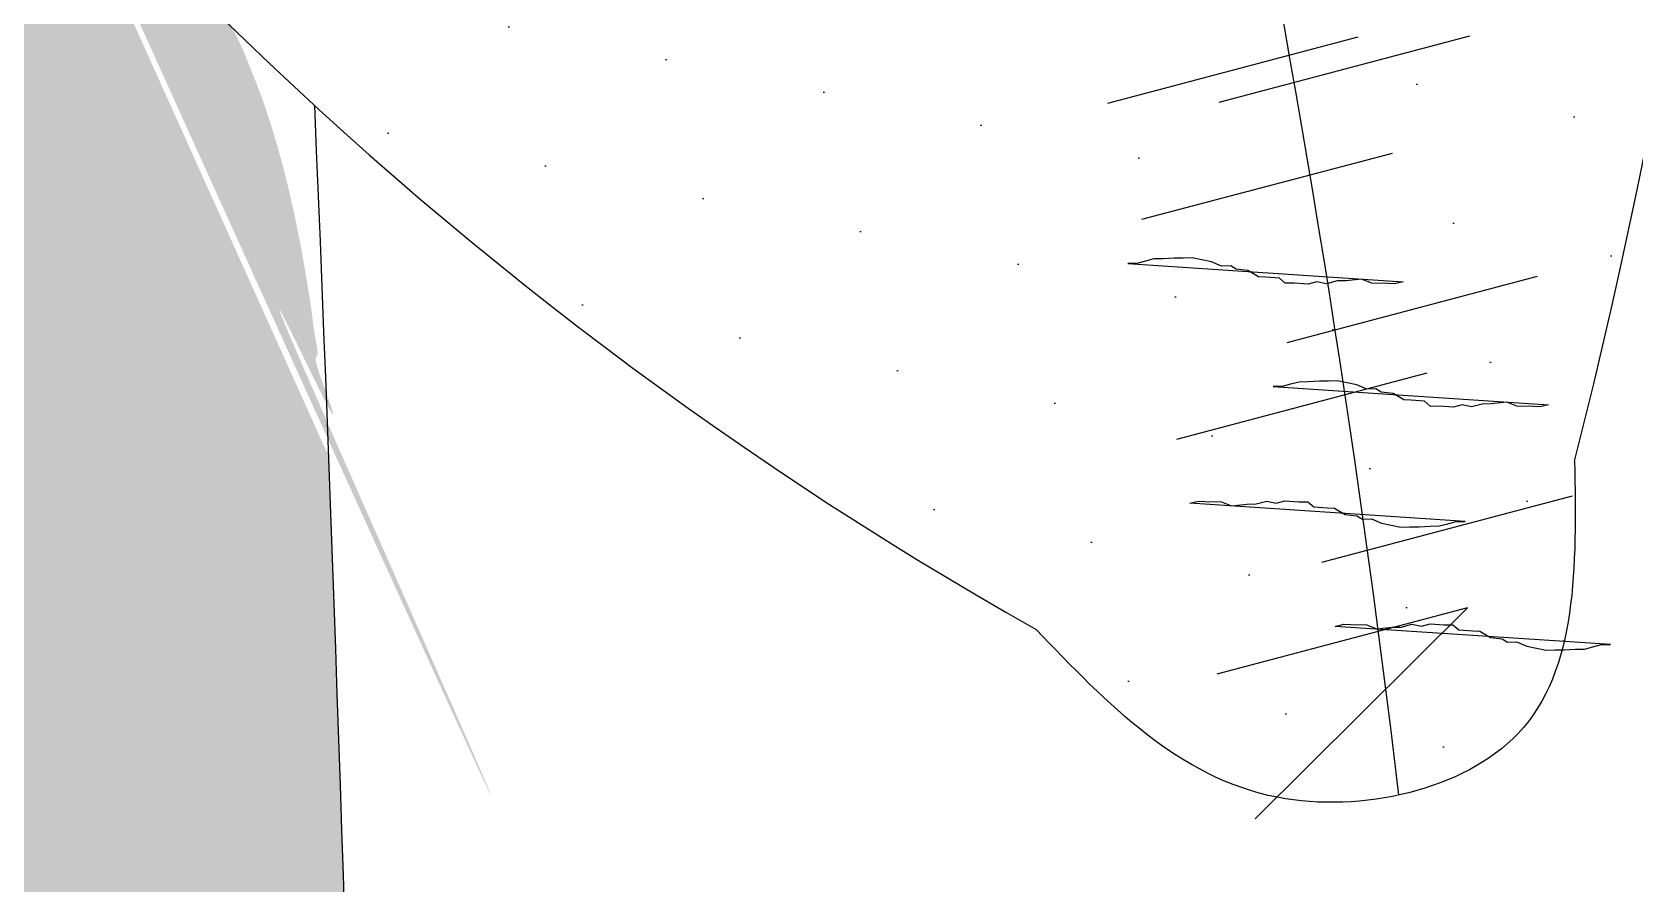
# Model space of a CAD drawing. Extents: x 3694 to 117786, y 20013 to 108631.
# Drawn here: x 41510.8 to 41635.3, y 32702.2 to 32768.4 of the extents above; entities that cross this region are included whole.
import ezdxf

# ---------------------------------------------------------------- set-up
doc = ezdxf.new("R2010")
doc.units = 0
doc.header["$LTSCALE"] = 1000
doc.header["$MEASUREMENT"] = 0
doc.layers.add('家具', color=253, linetype='Continuous')

msp = doc.modelspace()

# ---------------------------------------------------------------- hatches: boundary and pattern name
at = {"layer": '家具'}
h = msp.add_hatch(dxfattribs=at)
h.set_pattern_fill('DOTS', color=8, scale=335.2800000195158, angle=-90.00000000000001, style=0)
h.set_pattern_definition([(270, (68925.84550408233, 12540.70837604068), (20.95500000121973, -10.47750000060987), [0, -20.95500000121974])])
edge = h.paths.add_edge_path()
edge.add_spline(control_points=[(41696.76091339599, 31423.87543258197), (41698.5849196421, 31432.93140462685), (41700.36832580793, 31441.9619110537), (41705.80361782265, 31470.36878890158), (41709.23749457306, 31489.65964838037), (41715.18036157879, 31528.06185315343), (41717.63582876484, 31547.10163172067), (41722.23245621005, 31591.67331163262), (41724.1079899588, 31617.2780218674), (41728.86670304416, 31694.98190741767), (41730.891803812, 31748.0867877234), (41737.80384780121, 31828.78909521286), (41740.74612251337, 31855.84142792386), (41746.82220270951, 31896.46057434173), (41749.12506733452, 31910.00693003877), (41754.40750443084, 31937.07796538236), (41757.41120060075, 31950.665308083), (41764.77053463249, 31980.14068666504), (41769.20551468141, 31995.86559086312), (41776.91270155002, 32021.99566355365), (41780.12244109643, 32032.5463219654), (41783.29816889038, 32042.98479615238)], knot_values=[0.007594318894714291, 0.007594318894714291, 0.007594318894714291, 0.007594318894714291, 1.009331685129112, 1.009331685129112, 3.166903830014817, 3.166903830014817, 5.324475974900523, 5.324475974900523, 8.146713981276132, 8.146713981276132, 13.78698518195698, 13.78698518195698, 16.6071207822974, 16.6071207822974, 18.01718858246761, 18.01718858246761, 19.42725638263783, 19.42725638263783, 21.11840045899928, 21.11840045899928, 22.2881602581128, 22.2881602581128, 22.2881602581128, 22.2881602581128], degree=3, periodic=0)
edge.add_ellipse((39866.72701573122, 32604.78904171674), major_axis=(1412.244489359956, 1412.244489359956), ratio=0.9999999999999818, start_angle=-61.33743676422674, end_angle=-48.55714826964773)
edge.add_ellipse((39866.72701573122, 32356.95829243175), major_axis=(1412.24448935993, -1412.24448935993), ratio=0.9999999999999885, start_angle=48.5571482696466, end_angle=61.33743676426361)
edge.add_spline(control_points=[(41783.29816889025, 32918.76253799649), (41780.12244109636, 32929.20101218334), (41776.91270154989, 32939.75167059523), (41769.20551468153, 32965.88174328512), (41764.77053463281, 32981.60664748256), (41757.41120060145, 33011.08202606293), (41754.40750443168, 33024.66936876254), (41749.12506733574, 33051.74040410345), (41746.82220271085, 33065.28675979921), (41740.74612251491, 33105.90590621348), (41737.80384780261, 33132.95823892205), (41732.71463951306, 33192.37783359792), (41730.87305626905, 33224.64215198028), (41729.15156590247, 33256.51539133819)], knot_values=[0.007594318904541566, 0.007594318904541566, 0.007594318904541566, 0.007594318904541566, 1.177354118008585, 1.177354118008585, 2.868498194319651, 2.868498194319651, 4.278565994361959, 4.278565994361959, 5.688633794404266, 5.688633794404266, 8.508769394488882, 8.508769394488882, 11.91787256770212, 11.91787256770212, 11.91787256770212, 11.91787256770212], degree=3, periodic=0)
edge.add_ellipse((41723.38559232518, 33278.94386661325), major_axis=(16.37502602226822, 16.37502602226821), ratio=0.9999999999995666, start_angle=225.8035234418923, end_angle=239.417541532368, ccw=False)
edge.add_ellipse((41587.81548376891, 33642.90101517077), major_axis=(290.1065513937293, 290.1065513937293), ratio=0.9999999999994232, start_angle=234.5429178462428, end_angle=244.3434878472222, ccw=False)
edge.add_ellipse((42368.11265236019, 33119.4968580749), major_axis=(510.6161812649055, -510.6161812649058), ratio=0.9999999999999988, start_angle=215.5301837112753, end_angle=236.2784491778619)
edge.add_ellipse((46135.10943735258, 32647.69235753941), major_axis=(3173.045961291781, -3173.045961291782), ratio=1, start_angle=220.7753203818918, end_angle=231.6420249032678)
edge.add_ellipse((42676.06553886251, 31745.34465496432), major_axis=(756.0877006785541, 756.0877006785539), ratio=0.9999999999999949, start_angle=113.9930274311128, end_angle=139.4777875760855)
edge.add_ellipse((41596.40882002745, 31635.84729615225), major_axis=(20.77520892349397, -20.77520892349398), ratio=0.999999999999889, start_angle=29.349690518414718, end_angle=107.31395154978779, ccw=False)
edge.add_ellipse((41338.12880085192, 31879.24944653077), major_axis=(269.5263520561113, -269.5263520561115), ratio=0.9999999999999978, start_angle=326.06965526290503, end_angle=363.74867896470926, ccw=False)
edge.add_ellipse((41062.66448258483, 31659.29129020181), major_axis=(269.5447157602681, 269.5447157602681), ratio=0.9999999999729833, start_angle=289.4364312615882, end_angle=291.1525348597326, ccw=False)
edge.add_ellipse((41347.36502624462, 29992.03899160645), major_axis=(1063.437138938921, 1063.437138938921), ratio=0.9999999999999937, start_angle=35.30528515153998, end_angle=42.74492259143477, ccw=False)
edge.add_ellipse((41551.05225770271, 31263.72007617108), major_axis=(153.1024992137935, -153.1024992137935), ratio=0.999999999999859, start_angle=92.70420918075928, end_angle=121.7648417998393, ccw=False)
edge = h.paths.add_edge_path()
edge.add_ellipse((41637.04377840238, 31307.4438019019), major_axis=(59.62128638761727, 59.62128638761727), ratio=0.9999999999999157, start_angle=248.1334738211491, end_angle=277.7178630449272)
edge.add_ellipse((41588.25200463302, 31335.4373649665), major_axis=(99.19644208316629, 99.19644208316625), ratio=0.9999999999997502, start_angle=-79.30676778778508, end_angle=-64.31921627686972)
edge.add_ellipse((41463.45398319099, 32846.24887423954), major_axis=(1116.038544759257, -1116.038544759258), ratio=0.9999999999999984, start_angle=303.32411686118166, end_angle=324.37804893725087, ccw=False)
edge.add_spline(control_points=[(41144.04194687203, 31300.59043272308), (41143.84448166862, 31298.40388306884), (41142.99015665209, 31288.81708774271), (41142.40241140976, 31278.80464755643), (41141.54727914387, 31269.40602601433)], knot_values=[0, 0, 0, 0, 0.2418033642713523, 1.052830296575082, 1.052830296575082, 1.052830296575082, 1.052830296575082], degree=3, periodic=0)
edge.add_ellipse((41103.63504026883, 31272.70632231798), major_axis=(26.90938323527025, 26.90938323527025), ratio=0.9999999999999187, start_angle=238.7767705824798, end_angle=310.27284356007203, ccw=False)
edge.add_ellipse((41433.81762410285, 35279.24881905553), major_axis=(2868.190797183439, -2868.19079718344), ratio=0.999999999999999, start_angle=310.4593117003497, end_angle=318.3404531218047)
edge = h.paths.add_edge_path()
edge.add_ellipse((41637.04377840206, 33654.30353224685), major_axis=(59.62128638763784, -59.62128638763787), ratio=0.9999999999995934, start_angle=82.28213695507955, end_angle=111.8665261788591)
edge.add_ellipse((41433.81762410355, 29682.49851509321), major_axis=(2868.190797183605, 2868.190797183604), ratio=0.9999999999999925, start_angle=41.65954687821016, end_angle=49.54410408661445)
edge.add_ellipse((41103.45877159308, 33689.00603430303), major_axis=(26.90938323526915, -26.90938323526915), ratio=0.9999999999999033, start_angle=49.98346972011012, end_angle=121.3236457343994, ccw=False)
edge.add_spline(control_points=[(41141.37052855241, 33692.31186195488), (41141.7074007441, 33688.6153305003), (41141.98199019449, 33685.17956247609), (41142.22841588487, 33681.91736589248)], knot_values=[0, 0, 0, 0, 0.3189857557440551, 0.3189857557440551, 0.3189857557440551, 0.3189857557440551], degree=3, periodic=0)
edge.add_ellipse((41571.71643713711, 30136.05077187163), major_axis=(2525.631590611771, -2525.631590611772), ratio=0.9999999999999991, start_angle=132.8754075785099, end_angle=141.9062269296692, ccw=False)
edge = h.paths.add_edge_path()
edge.add_ellipse((41423.15666254597, 33218.45148157765), major_axis=(221.1621733483969, -221.1621733483971), ratio=0.9999999999999994, start_angle=219.8560000035077, end_angle=290.9319768433341)
edge.add_ellipse((41513.87960200297, 32959.00940892464), major_axis=(155.4479335070494, -155.4479335070496), ratio=0.9999999999999929, start_angle=231.8281592482279, end_angle=294.8810682384705)
edge.add_ellipse((40890.42811805291, 32583.9091916728), major_axis=(405.3237387993505, 405.3237387993504), ratio=0.9999999999999992, start_angle=285.52623263396157, end_angle=332.11357467867344, ccw=False)
edge.add_ellipse((41600.4407563657, 32002.76656002683), major_axis=(258.8230775298201, 258.82307752982), ratio=0.9999999999999818, start_angle=80.19826500577827, end_angle=130.5062586859865)
edge.add_ellipse((41325.99489820057, 31769.30228825907), major_axis=(196.0891473908119, -196.0891473908119), ratio=0.9999999999999981, start_angle=154.0384846775883, end_angle=216.6923729745889)
edge.add_ellipse((41411.92578632805, 31313.07109875852), major_axis=(433.6778078787909, 433.6778078787906), ratio=0.999999999999949, start_angle=80.98112304628877, end_angle=109.8781780001218)
edge.add_ellipse((56544.09603595438, 32429.6890693195), major_axis=(11109.2260467442, 11109.22604674419), ratio=0.9999999999995928, start_angle=138.1241672681158, end_angle=138.7143909774701)
edge.add_spline(control_points=[(40866.28037994502, 31411.89588194728), (40873.30770358544, 31411.45421743697), (40880.45314736787, 31411.35402466872), (40887.95927609115, 31411.6344905672)], knot_values=[2.293510373809953, 2.293510373809953, 2.293510373809953, 2.293510373809953, 2.979732802934619, 2.979732802934619, 2.979732802934619, 2.979732802934619], degree=3, periodic=0)
edge.add_spline(control_points=[(40887.95927609115, 31411.6344905672), (40892.17844879585, 31411.7921396172), (40903.53342571916, 31412.52042746707), (40919.50869167609, 31414.57876202552), (40915.84821920692, 31428.32548131754), (40919.5874460924, 31432.10125396525), (40922.36406358007, 31433.6785273713)], knot_values=[2.979732802934619, 2.979732802934619, 2.979732802934619, 2.979732802934619, 3.36545639614831, 3.990521829336836, 4.278466320926378, 4.605763273049225, 4.605763273049225, 4.605763273049225, 4.605763273049225], degree=3, periodic=0)
edge.add_spline(control_points=[(40922.36406358007, 31433.6785273713), (40925.15044376987, 31435.26134653577), (40928.7297895402, 31436.40975986706), (40932.30913531072, 31437.55817319835)], knot_values=[4.605763273049225, 4.605763273049225, 4.605763273049225, 4.605763273049225, 4.934211014792284, 4.934211014792284, 4.934211014792284, 4.934211014792284], degree=3, periodic=0)
edge.add_ellipse((41347.36502624462, 29992.03899160645), major_axis=(1063.437138939227, 1063.437138939227), ratio=0.9999999999998375, start_angle=52.795632896919415, end_angle=61.02050574382298, ccw=False)
edge.add_ellipse((41276.04433193234, 31751.84784563244), major_axis=(212.5834902189315, 212.5834902189315), ratio=0.9999999999999212, start_angle=165.6335501199894, end_angle=198.8130742464472, ccw=False)
edge.add_ellipse((41276.14108816058, 31433.22800465539), major_axis=(217.1797520411045, -217.1797520411046), ratio=0.9999999999998674, start_angle=151.0252170128921, end_angle=192.4102655699839, ccw=False)
edge.add_ellipse((41628.17640827645, 31559.84214079821), major_axis=(331.0872910150433, -331.0872910150434), ratio=0.9999999999999813, start_angle=177.8463850309959, end_angle=203.8962665094932, ccw=False)
edge.add_ellipse((41061.05712523829, 31544.48711914417), major_axis=(308.6143108805782, 308.6143108805783), ratio=0.99999999999966, start_angle=2.0533838449994732, end_angle=10.260448050109005, ccw=False)
edge.add_spline(control_points=[(41358.41542006698, 31863.961109098), (41367.3674242855, 31856.91185950657), (41389.80986724684, 31839.23957316519), (41380.03342915756, 31902.4829277377), (41403.04679071826, 31937.53736255734), (41430.2727209224, 31997.13768780019), (41397.67592834069, 32062.76843889517), (41416.91814748295, 32144.5339933789), (41432.85414699448, 32231.36463969449), (41492.53683961982, 32267.50135788609), (41501.16004299127, 32323.04504543414), (41534.01774629896, 32311.22489845451), (41535.50377047239, 32328.39048230827), (41536.18431587314, 32337.326556507)], knot_values=[28.72622828787619, 28.72622828787619, 28.72622828787619, 28.72622828787619, 29.65137003608691, 31.04553471454428, 32.97090723718488, 34.80045963000916, 37.53798117998499, 40.13244696109814, 43.73799823656201, 46.29924793153518, 47.53881564063179, 48.20545028199999, 48.98405692497199, 48.98405692497199, 48.98405692497199, 48.98405692550385], degree=3, periodic=0)
edge.add_ellipse((35249.29568191269, 32499.066313694), major_axis=(4446.972478264837, 4446.972478264834), ratio=0.9999999999999976, start_angle=-46.47369586912973, end_angle=-42.84626635100496)
edge.add_spline(control_points=[(41533.82187406655, 32735.41136868619), (41532.41975051767, 32749.29723746959), (41529.2428978896, 32773.80496731719), (41485.67493829083, 32804.81892018655), (41464.94667333097, 32873.39839942661), (41429.49702212201, 32937.04308855672), (41440.75859432125, 33008.53015244381), (41403.99967250811, 33031.18359290768), (41371.6402057083, 33118.03757785909), (41371.06940563266, 33096.79888425188)], knot_values=[0, 0, 0, 1.163513729807164e-12, 1.426783815582302, 2.507845637052222, 5.446644405802077, 8.794161911986935, 10.36550993041577, 12.19506232323765, 14.47634677036475, 14.47634677036475, 14.47634677036475, 14.47634677036475], degree=3, periodic=0)
edge.add_ellipse((41764.16900457899, 33351.18106494017), major_axis=(331.0872910150615, -331.0872910150615), ratio=0.9999999999999547, start_angle=233.1899730444863, end_angle=257.9076692015958, ccw=False)
edge.add_ellipse((41449.33378107182, 33553.2671558009), major_axis=(217.1797520411107, -217.1797520411108), ratio=0.9999999999999556, start_angle=244.6759739839959, end_angle=286.0610225410798, ccw=False)
edge.add_ellipse((41378.03296758152, 33242.72761496666), major_axis=(212.5834902198476, 212.5834902198476), ratio=0.9999999999956851, start_angle=85.14470269029368, end_angle=91.45268943398088, ccw=False)
edge.add_ellipse((41343.82799175569, 34854.62229950488), major_axis=(983.775240623166, 983.775240623166), ratio=0.9999999999998531, start_angle=208.0880272447276, end_angle=218.4118439115923, ccw=False)
edge.add_spline(control_points=[(40939.10508787775, 33523.52244629936), (40933.59505667137, 33525.32999137907), (40928.08502546488, 33527.13753645853), (40925.49644222768, 33530.52086087358)], knot_values=[4.42752981046754, 4.42752981046754, 4.42752981046754, 4.42752981046754, 4.934211014792284, 4.934211014792284, 4.934211014792284, 4.934211014792284], degree=3, periodic=0)
edge.add_ellipse((41417.92511564329, 33650.24176858333), major_axis=(358.3427787361459, -358.3427787361463), ratio=0.999999999999975, start_angle=238.6648212037559, end_angle=277.816367146285)
h = msp.add_hatch(dxfattribs=at)
h.set_pattern_fill('DOTS', color=8, scale=178.8160000104085, angle=-75.17599740398259, style=0)
h.set_pattern_definition([(284.8240025960174, (59599.92639839755, 27199.55127776901), (12.23371532700078, -2.542622527250572), [0, -11.17600000065051])])
edge = h.paths.add_edge_path(flags=17)
edge.add_ellipse((41585.23560847769, 33090.61218892389), major_axis=(23.25952561881828, -23.25952561881829), ratio=0.9999999999999228, start_angle=217.598370494964, end_angle=267.39462829812675, ccw=False)
edge.add_ellipse((41469.34369485309, 33110.43486533685), major_axis=(59.9046491667301, -59.90464916673012), ratio=0.9999999999998661, start_angle=350.65844968254294, end_angle=394.3991949743683, ccw=False)
edge.add_ellipse((41518.7441562522, 33088.19910840668), major_axis=(32.94986328208082, 32.94986328208081), ratio=0.9999999999998382, start_angle=224.9828587922299, end_angle=289.9024488496004)
edge = h.paths.add_edge_path(flags=17)
edge.add_ellipse((40876.6617511328, 32815.34522308066), major_axis=(481.3748926355609, 481.3748926355607), ratio=0.9999999999840347, start_angle=-26.32292343229813, end_angle=-25.58827127859119)
edge.add_ellipse((41463.92691535404, 33038.8652745846), major_axis=(38.80003682654529, 38.80003682654528), ratio=0.9999999999999831, start_angle=246.3633945223265, end_angle=317.8577408210059, ccw=False)
edge.add_ellipse((41491.17010846539, 32967.63792519534), major_axis=(15.12758440154903, 15.12758440154902), ratio=0.9999999999999909, start_angle=-72.18619439915022, end_angle=64.8217797418078, ccw=False)
edge.add_ellipse((41434.43259420176, 33007.88476140837), major_axis=(64.19840911938086, -64.19840911938088), ratio=0.9999999999999908, start_angle=11.56752916311502, end_angle=61.28906160823021)
edge = h.paths.add_edge_path()
edge.add_ellipse((41261.84819622838, 32987.5541206859), major_axis=(242.0371122307935, 242.0371122307935), ratio=0.9999999999999688, start_angle=-23.32578200306534, end_angle=26.28458598788795)
edge.add_spline(control_points=[(41371.67873156603, 33311.7472435331), (41362.31797394803, 33316.07785080858), (41350.4049605299, 33321.5892190853), (41343.54345999275, 33313.9506141091), (41342.28457158604, 33311.97281352984)], knot_values=[0, 0, 0, 0, 1.42238482592121, 1.810204922351612, 1.810204922351612, 1.810204922351612, 1.810204922351612], degree=3, periodic=0)
edge.add_ellipse((40876.66175113095, 32815.34522307671), major_axis=(481.3748926403442, -481.3748926403442), ratio=0.9999999999996101, start_angle=87.25263749308863, end_angle=91.84549474957328, ccw=False)
edge.add_ellipse((41291.14991654106, 32980.84954923762), major_axis=(216.1019309945073, -216.1019309945075), ratio=0.999999999999946, start_angle=66.89079912288321, end_angle=117.98945326683679, ccw=False)
edge.add_ellipse((41158.89943624131, 32878.76125654356), major_axis=(331.3486877331243, -331.3486877331244), ratio=0.9999999999999956, start_angle=389.56745048290304, end_angle=432.4529716565977, ccw=False)
edge.add_ellipse((40624.90784969295, 32591.75326320038), major_axis=(706.3772336369606, 706.3772336369603), ratio=0.999999999999835, start_angle=321.74637887917953, end_angle=324.3508728240508, ccw=False)
edge.add_spline(control_points=[(41616.95914090641, 32709.10669520512), (41620.59707199722, 32709.89859069665), (41630.94607138701, 32714.87221060272), (41630.74917090512, 32726.91532427725), (41630.61624562392, 32735.04549367564)], knot_values=[0, 0, 0, 0, 0.5819764206049407, 1.791185280154921, 1.791185280154921, 1.791185280154921, 1.791185280154921], degree=3, periodic=0)
edge.add_ellipse((41131.89979277696, 32861.20103765676), major_axis=(363.7535715408031, -363.7535715408033), ratio=0.9999999999999976, start_angle=30.80422389370577, end_angle=74.43044399808288)
edge = h.paths.add_edge_path()
edge.add_spline(control_points=[(41588.77327587673, 32721.97887106259), (41594.31609486514, 32716.19931783677), (41602.02078987985, 32708.16555468903), (41613.84371226898, 32708.42853670517), (41616.95914090641, 32709.10669520512)], knot_values=[1.791185280154921, 1.791185280154921, 1.791185280154921, 1.791185280154921, 3.069002213139684, 3.567391534373676, 3.567391534373676, 3.567391534373676, 3.567391534373676], degree=3, periodic=0)
edge.add_ellipse((40624.90784969295, 32591.75326320038), major_axis=(706.377233638207, -706.3772336382074), ratio=0.9999999999993391, start_angle=51.74637887920161, end_angle=54.3508728240713)
edge.add_ellipse((41840.91490716767, 33078.03308948758), major_axis=(281.0686011683552, 281.0686011683551), ratio=0.9999999999999862, start_angle=145.8922033348512, end_angle=189.5904192882054, ccw=False)
edge.add_ellipse((41804.56511263968, 33238.83514905947), major_axis=(300.7962628522051, -300.7962628522051), ratio=0.9999999999999934, start_angle=220.3807436132537, end_angle=258.6817611968143, ccw=False)
edge.add_ellipse((40876.66175113095, 32815.34522307671), major_axis=(481.3748926401587, 481.3748926401587), ratio=0.9999999999988527, start_angle=-2.747362506916546, end_angle=1.845494749579979)
edge.add_spline(control_points=[(41342.28457158604, 33311.97281352984), (41340.37409155851, 33308.97131753951), (41336.04673086222, 33297.46338255077), (41335.53919878146, 33287.16157229403), (41335.19870761753, 33280.25033357916)], knot_values=[1.810204922351612, 1.810204922351612, 1.810204922351612, 1.810204922351612, 2.398757922429805, 3.598446597238173, 3.598446597238173, 3.598446597238173, 3.598446597238173], degree=3, periodic=0)
edge.add_ellipse((41723.36706625195, 33260.91714946186), major_axis=(274.8167086013957, 274.8167086013956), ratio=0.9999999999999963, start_angle=132.1486721113125, end_angle=176.9724953827164)
edge.add_ellipse((41738.41152057052, 32986.96304172567), major_axis=(215.1838922608969, 215.1838922608969), ratio=0.9999999999999789, start_angle=132.3564968236814, end_angle=195.5463068146161)

# ---------------------------------------------------------------- linework, layer by layer
at = {"layer": '家具', "color": 8, "linetype": 'Continuous'}
for p, q in [((41613.78259388154, 32767.99557339331, 1.41431932393393e-09), (41594.32066212207, 32762.84478602936, 1.41431932393393e-09)), ((41613.78259388154, 32767.99557339331, 1.41431932393393e-09), (41594.32066212207, 32762.84478602936, 1.41431932393393e-09)), ((41613.78259388154, 32767.99557339331, 1.41431932393393e-09), (41594.32066212207, 32762.84478602936, 1.41431932393393e-09)), ((41613.78259388154, 32767.99557339331, 1.41431932393393e-09), (41594.32066212207, 32762.84478602936, 1.41431932393393e-09)), ((41622.44036267328, 32768.08068169036, 1.41431932393393e-09), (41602.97843091382, 32762.92989432621, 1.41431932393393e-09)), ((41622.44036267328, 32768.08068169036, 1.41431932393393e-09), (41602.97843091382, 32762.92989432621, 1.41431932393393e-09)), ((41622.44036267328, 32768.08068169036, 1.41431932393393e-09), (41602.97843091382, 32762.92989432621, 1.41431932393393e-09)), ((41622.44036267328, 32768.08068169036, 1.41431932393393e-09), (41602.97843091382, 32762.92989432621, 1.41431932393393e-09)), ((41596.99740243473, 32753.84215099392, 1.41431932393393e-09), (41616.45933419419, 32758.99293835806, 1.41431932393393e-09)), ((41596.99740243473, 32753.84215099392, 1.41431932393393e-09), (41616.45933419419, 32758.99293835806, 1.41431932393393e-09)), ((41596.99740243473, 32753.84215099392, 1.41431932393393e-09), (41616.45933419419, 32758.99293835806, 1.41431932393393e-09)), ((41596.99740243473, 32753.84215099392, 1.41431932393393e-09), (41616.45933419419, 32758.99293835806, 1.41431932393393e-09)), ((41608.28208237492, 32744.28253533842, 1.41431932393393e-09), (41627.74401413439, 32749.43332270257, 1.41431932393393e-09)), ((41608.28208237492, 32744.28253533842, 1.41431932393393e-09), (41627.74401413439, 32749.43332270257, 1.41431932393393e-09)), ((41608.28208237492, 32744.28253533842, 1.41431932393393e-09), (41627.74401413439, 32749.43332270257, 1.41431932393393e-09)), ((41608.28208237492, 32744.28253533842, 1.41431932393393e-09), (41627.74401413439, 32749.43332270257, 1.41431932393393e-09)), ((41599.70421721624, 32736.76654618827, 1.41431932393393e-09), (41619.16614897557, 32741.91733355222, 1.41431932393393e-09)), ((41599.70421721624, 32736.76654618827, 1.41431932393393e-09), (41619.16614897557, 32741.91733355222, 1.41431932393393e-09)), ((41599.70421721624, 32736.76654618827, 1.41431932393393e-09), (41619.16614897557, 32741.91733355222, 1.41431932393393e-09)), ((41599.70421721624, 32736.76654618827, 1.41431932393393e-09), (41619.16614897557, 32741.91733355222, 1.41431932393393e-09)), ((41610.98889715633, 32727.20693053278, 1.41431932393393e-09), (41630.4508289158, 32732.35771789673, 1.41431932393393e-09)), ((41610.98889715633, 32727.20693053278, 1.41431932393393e-09), (41630.4508289158, 32732.35771789673, 1.41431932393393e-09)), ((41610.98889715633, 32727.20693053278, 1.41431932393393e-09), (41630.4508289158, 32732.35771789673, 1.41431932393393e-09)), ((41610.98889715633, 32727.20693053278, 1.41431932393393e-09), (41630.4508289158, 32732.35771789673, 1.41431932393393e-09)), ((41622.28352418174, 32723.64898240851, 1.41431932393393e-09), (41602.82159242237, 32718.49819504456, 1.41431932393393e-09)), ((41622.28352418174, 32723.64898240851, 1.41431932393393e-09), (41602.82159242237, 32718.49819504456, 1.41431932393393e-09)), ((41622.28352418174, 32723.64898240851, 1.41431932393393e-09), (41602.82159242237, 32718.49819504456, 1.41431932393393e-09)), ((41622.28352418174, 32723.64898240851, 1.41431932393393e-09), (41602.82159242237, 32718.49819504456, 1.41431932393393e-09)), ((41622.28352418174, 32723.64898240851, 1.41431932393393e-09), (41605.79535605572, 32707.26201292113, 1.41431932393393e-09)), ((41622.28352418174, 32723.64898240851, 1.41431932393393e-09), (41605.79535605572, 32707.26201292113, 1.41431932393393e-09)), ((41622.28352418174, 32723.64898240851, 1.41431932393393e-09), (41605.79535605572, 32707.26201292113, 1.41431932393393e-09)), ((41622.28352418174, 32723.64898240851, 1.41431932393393e-09), (41605.79535605572, 32707.26201292113, 1.41431932393393e-09))]:
    msp.add_line(p, q, dxfattribs=at)
for points in [[(41617.29290663763, 32748.99526396839), (41616.63256485753, 32748.82049816712), (41616.09361707205, 32748.85450926117), (41614.85063605608, 32748.87883999915), (41614.05921992498, 32749.19933053309), (41612.86079468115, 32749.05880457706), (41612.15676145066, 32749.04912422095), (41611.33133422535, 32748.83066696936), (41610.58383829564, 32748.98520773651), (41609.92349651553, 32748.81044193526), (41608.84560094457, 32748.87846412359), (41608.14156771408, 32748.86878376727), (41607.68032247317, 32749.27665720198), (41606.60242690221, 32749.34467939008), (41606.06347911686, 32749.37869048433), (41605.22837153541, 32749.86426646322), (41604.31556140959, 32749.97598010168), (41603.89800761893, 32750.21876809122), (41603.19397438841, 32750.20908773511), (41602.40255825732, 32750.5295782689), (41601.65483357653, 32750.6849833579), (41600.90710889579, 32750.84038844674), (41600.20307566527, 32750.83070809045), (41599.49904243478, 32750.82102773434), (41598.63078808103, 32750.76788467901), (41597.92675485051, 32750.75820432271), (41597.26641307028, 32750.58343852147), (41596.60607129017, 32750.40867272022), (41595.90203805968, 32750.39899236412)], [(41617.29290663763, 32748.99526396839), (41616.63256485753, 32748.82049816712), (41616.09361707205, 32748.85450926117), (41614.85063605608, 32748.87883999915), (41614.05921992498, 32749.19933053309), (41612.86079468115, 32749.05880457706), (41612.15676145066, 32749.04912422095), (41611.33133422535, 32748.83066696936), (41610.58383829564, 32748.98520773651), (41609.92349651553, 32748.81044193526), (41608.84560094457, 32748.87846412359), (41608.14156771408, 32748.86878376727), (41607.68032247317, 32749.27665720198), (41606.60242690221, 32749.34467939008), (41606.06347911686, 32749.37869048433), (41605.22837153541, 32749.86426646322), (41604.31556140959, 32749.97598010168), (41603.89800761893, 32750.21876809122), (41603.19397438841, 32750.20908773511), (41602.40255825732, 32750.5295782689), (41601.65483357653, 32750.6849833579), (41600.90710889579, 32750.84038844674), (41600.20307566527, 32750.83070809045), (41599.49904243478, 32750.82102773434), (41598.63078808103, 32750.76788467901), (41597.92675485051, 32750.75820432271), (41597.26641307028, 32750.58343852147), (41596.60607129017, 32750.40867272022), (41595.90203805968, 32750.39899236412)], [(41617.29290663763, 32748.99526396839), (41616.63256485753, 32748.82049816712), (41616.09361707205, 32748.85450926117), (41614.85063605608, 32748.87883999915), (41614.05921992498, 32749.19933053309), (41612.86079468115, 32749.05880457706), (41612.15676145066, 32749.04912422095), (41611.33133422535, 32748.83066696936), (41610.58383829564, 32748.98520773651), (41609.92349651553, 32748.81044193526), (41608.84560094457, 32748.87846412359), (41608.14156771408, 32748.86878376727), (41607.68032247317, 32749.27665720198), (41606.60242690221, 32749.34467939008), (41606.06347911686, 32749.37869048433), (41605.22837153541, 32749.86426646322), (41604.31556140959, 32749.97598010168), (41603.89800761893, 32750.21876809122), (41603.19397438841, 32750.20908773511), (41602.40255825732, 32750.5295782689), (41601.65483357653, 32750.6849833579), (41600.90710889579, 32750.84038844674), (41600.20307566527, 32750.83070809045), (41599.49904243478, 32750.82102773434), (41598.63078808103, 32750.76788467901), (41597.92675485051, 32750.75820432271), (41597.26641307028, 32750.58343852147), (41596.60607129017, 32750.40867272022), (41595.90203805968, 32750.39899236412)], [(41617.29290663763, 32748.99526396839), (41616.63256485753, 32748.82049816712), (41616.09361707205, 32748.85450926117), (41614.85063605608, 32748.87883999915), (41614.05921992498, 32749.19933053309), (41612.86079468115, 32749.05880457706), (41612.15676145066, 32749.04912422095), (41611.33133422535, 32748.83066696936), (41610.58383829564, 32748.98520773651), (41609.92349651553, 32748.81044193526), (41608.84560094457, 32748.87846412359), (41608.14156771408, 32748.86878376727), (41607.68032247317, 32749.27665720198), (41606.60242690221, 32749.34467939008), (41606.06347911686, 32749.37869048433), (41605.22837153541, 32749.86426646322), (41604.31556140959, 32749.97598010168), (41603.89800761893, 32750.21876809122), (41603.19397438841, 32750.20908773511), (41602.40255825732, 32750.5295782689), (41601.65483357653, 32750.6849833579), (41600.90710889579, 32750.84038844674), (41600.20307566527, 32750.83070809045), (41599.49904243478, 32750.82102773434), (41598.63078808103, 32750.76788467901), (41597.92675485051, 32750.75820432271), (41597.26641307028, 32750.58343852147), (41596.60607129017, 32750.40867272022), (41595.90203805968, 32750.39899236412)], [(41628.57758657773, 32739.43564831286), (41627.91724479762, 32739.26088251162), (41627.37829701215, 32739.29489360567), (41626.1353159963, 32739.31922434362), (41625.34389986518, 32739.6397148776), (41624.14547462125, 32739.49918892153), (41623.44144139076, 32739.48950856543), (41622.61601416558, 32739.27105131383), (41621.86851823586, 32739.42559208102), (41621.20817645563, 32739.25082627977), (41620.1302808848, 32739.31884846807), (41619.42624765431, 32739.30916811177), (41618.96500241326, 32739.71704154645), (41617.88710684243, 32739.78506373456), (41617.34815905696, 32739.8190748288), (41616.51305147557, 32740.30465080769), (41615.60024134981, 32740.41636444618), (41615.18268755909, 32740.65915243573), (41614.4786543286, 32740.64947207962), (41613.68723819748, 32740.96996261338), (41612.93951351673, 32741.12536770241), (41612.19178883589, 32741.28077279125), (41611.48775560537, 32741.27109243514), (41610.78372237488, 32741.26141207885), (41609.9154680211, 32741.20826902348), (41609.21143479061, 32741.19858866719), (41608.5510930105, 32741.02382286594), (41607.89075123027, 32740.84905706473), (41607.18671799984, 32740.83937670859)], [(41628.57758657773, 32739.43564831286), (41627.91724479762, 32739.26088251162), (41627.37829701215, 32739.29489360567), (41626.1353159963, 32739.31922434362), (41625.34389986518, 32739.6397148776), (41624.14547462125, 32739.49918892153), (41623.44144139076, 32739.48950856543), (41622.61601416558, 32739.27105131383), (41621.86851823586, 32739.42559208102), (41621.20817645563, 32739.25082627977), (41620.1302808848, 32739.31884846807), (41619.42624765431, 32739.30916811177), (41618.96500241326, 32739.71704154645), (41617.88710684243, 32739.78506373456), (41617.34815905696, 32739.8190748288), (41616.51305147557, 32740.30465080769), (41615.60024134981, 32740.41636444618), (41615.18268755909, 32740.65915243573), (41614.4786543286, 32740.64947207962), (41613.68723819748, 32740.96996261338), (41612.93951351673, 32741.12536770241), (41612.19178883589, 32741.28077279125), (41611.48775560537, 32741.27109243514), (41610.78372237488, 32741.26141207885), (41609.9154680211, 32741.20826902348), (41609.21143479061, 32741.19858866719), (41608.5510930105, 32741.02382286594), (41607.89075123027, 32740.84905706473), (41607.18671799984, 32740.83937670859)], [(41628.57758657773, 32739.43564831286), (41627.91724479762, 32739.26088251162), (41627.37829701215, 32739.29489360567), (41626.1353159963, 32739.31922434362), (41625.34389986518, 32739.6397148776), (41624.14547462125, 32739.49918892153), (41623.44144139076, 32739.48950856543), (41622.61601416558, 32739.27105131383), (41621.86851823586, 32739.42559208102), (41621.20817645563, 32739.25082627977), (41620.1302808848, 32739.31884846807), (41619.42624765431, 32739.30916811177), (41618.96500241326, 32739.71704154645), (41617.88710684243, 32739.78506373456), (41617.34815905696, 32739.8190748288), (41616.51305147557, 32740.30465080769), (41615.60024134981, 32740.41636444618), (41615.18268755909, 32740.65915243573), (41614.4786543286, 32740.64947207962), (41613.68723819748, 32740.96996261338), (41612.93951351673, 32741.12536770241), (41612.19178883589, 32741.28077279125), (41611.48775560537, 32741.27109243514), (41610.78372237488, 32741.26141207885), (41609.9154680211, 32741.20826902348), (41609.21143479061, 32741.19858866719), (41608.5510930105, 32741.02382286594), (41607.89075123027, 32740.84905706473), (41607.18671799984, 32740.83937670859)], [(41628.57758657773, 32739.43564831286), (41627.91724479762, 32739.26088251162), (41627.37829701215, 32739.29489360567), (41626.1353159963, 32739.31922434362), (41625.34389986518, 32739.6397148776), (41624.14547462125, 32739.49918892153), (41623.44144139076, 32739.48950856543), (41622.61601416558, 32739.27105131383), (41621.86851823586, 32739.42559208102), (41621.20817645563, 32739.25082627977), (41620.1302808848, 32739.31884846807), (41619.42624765431, 32739.30916811177), (41618.96500241326, 32739.71704154645), (41617.88710684243, 32739.78506373456), (41617.34815905696, 32739.8190748288), (41616.51305147557, 32740.30465080769), (41615.60024134981, 32740.41636444618), (41615.18268755909, 32740.65915243573), (41614.4786543286, 32740.64947207962), (41613.68723819748, 32740.96996261338), (41612.93951351673, 32741.12536770241), (41612.19178883589, 32741.28077279125), (41611.48775560537, 32741.27109243514), (41610.78372237488, 32741.26141207885), (41609.9154680211, 32741.20826902348), (41609.21143479061, 32741.19858866719), (41608.5510930105, 32741.02382286594), (41607.89075123027, 32740.84905706473), (41607.18671799984, 32740.83937670859)], [(41600.73072763115, 32731.77667719326), (41601.39106941138, 32731.95144299451), (41601.93001719673, 32731.91743190026), (41603.1729982127, 32731.89310116232), (41603.96441434383, 32731.57261062853), (41605.16370390941, 32731.71336533553), (41605.8677371399, 32731.72304569163), (41606.69316436508, 32731.94150294323), (41607.4406602948, 32731.78696217608), (41608.10100207503, 32731.96172797729), (41609.17889764586, 32731.893705789), (41609.88293087635, 32731.90338614532), (41610.3441761174, 32731.49551271084), (41611.42120736657, 32731.42726177138), (41611.96015515205, 32731.39325067732), (41612.79526273343, 32730.90767469843), (41613.70807285919, 32730.79596105975), (41614.12562664988, 32730.55317307021), (41614.8296598804, 32730.56285342651), (41615.6210760115, 32730.24236289256), (41616.36880069227, 32730.08695780372), (41617.11652537312, 32729.93155271491), (41617.82055860351, 32729.94123307099), (41618.524591834, 32729.95091342712), (41619.39371050953, 32730.00428523358), (41620.09774374002, 32730.01396558988), (41620.75808552016, 32730.18873139112), (41621.41842730039, 32730.36349719237), (41622.12246053088, 32730.37317754847)], [(41600.73072763115, 32731.77667719326), (41601.39106941138, 32731.95144299451), (41601.93001719673, 32731.91743190026), (41603.1729982127, 32731.89310116232), (41603.96441434383, 32731.57261062853), (41605.16370390941, 32731.71336533553), (41605.8677371399, 32731.72304569163), (41606.69316436508, 32731.94150294323), (41607.4406602948, 32731.78696217608), (41608.10100207503, 32731.96172797729), (41609.17889764586, 32731.893705789), (41609.88293087635, 32731.90338614532), (41610.3441761174, 32731.49551271084), (41611.42120736657, 32731.42726177138), (41611.96015515205, 32731.39325067732), (41612.79526273343, 32730.90767469843), (41613.70807285919, 32730.79596105975), (41614.12562664988, 32730.55317307021), (41614.8296598804, 32730.56285342651), (41615.6210760115, 32730.24236289256), (41616.36880069227, 32730.08695780372), (41617.11652537312, 32729.93155271491), (41617.82055860351, 32729.94123307099), (41618.524591834, 32729.95091342712), (41619.39371050953, 32730.00428523358), (41620.09774374002, 32730.01396558988), (41620.75808552016, 32730.18873139112), (41621.41842730039, 32730.36349719237), (41622.12246053088, 32730.37317754847)], [(41600.73072763115, 32731.77667719326), (41601.39106941138, 32731.95144299451), (41601.93001719673, 32731.91743190026), (41603.1729982127, 32731.89310116232), (41603.96441434383, 32731.57261062853), (41605.16370390941, 32731.71336533553), (41605.8677371399, 32731.72304569163), (41606.69316436508, 32731.94150294323), (41607.4406602948, 32731.78696217608), (41608.10100207503, 32731.96172797729), (41609.17889764586, 32731.893705789), (41609.88293087635, 32731.90338614532), (41610.3441761174, 32731.49551271084), (41611.42120736657, 32731.42726177138), (41611.96015515205, 32731.39325067732), (41612.79526273343, 32730.90767469843), (41613.70807285919, 32730.79596105975), (41614.12562664988, 32730.55317307021), (41614.8296598804, 32730.56285342651), (41615.6210760115, 32730.24236289256), (41616.36880069227, 32730.08695780372), (41617.11652537312, 32729.93155271491), (41617.82055860351, 32729.94123307099), (41618.524591834, 32729.95091342712), (41619.39371050953, 32730.00428523358), (41620.09774374002, 32730.01396558988), (41620.75808552016, 32730.18873139112), (41621.41842730039, 32730.36349719237), (41622.12246053088, 32730.37317754847)], [(41600.73072763115, 32731.77667719326), (41601.39106941138, 32731.95144299451), (41601.93001719673, 32731.91743190026), (41603.1729982127, 32731.89310116232), (41603.96441434383, 32731.57261062853), (41605.16370390941, 32731.71336533553), (41605.8677371399, 32731.72304569163), (41606.69316436508, 32731.94150294323), (41607.4406602948, 32731.78696217608), (41608.10100207503, 32731.96172797729), (41609.17889764586, 32731.893705789), (41609.88293087635, 32731.90338614532), (41610.3441761174, 32731.49551271084), (41611.42120736657, 32731.42726177138), (41611.96015515205, 32731.39325067732), (41612.79526273343, 32730.90767469843), (41613.70807285919, 32730.79596105975), (41614.12562664988, 32730.55317307021), (41614.8296598804, 32730.56285342651), (41615.6210760115, 32730.24236289256), (41616.36880069227, 32730.08695780372), (41617.11652537312, 32729.93155271491), (41617.82055860351, 32729.94123307099), (41618.524591834, 32729.95091342712), (41619.39371050953, 32730.00428523358), (41620.09774374002, 32730.01396558988), (41620.75808552016, 32730.18873139112), (41621.41842730039, 32730.36349719237), (41622.12246053088, 32730.37317754847)], [(41612.01540757134, 32722.21706153777), (41612.67574935147, 32722.39182733901), (41613.21469713696, 32722.35781624474), (41614.4576781529, 32722.33348550679), (41615.24909428393, 32722.01299497303), (41616.44838384951, 32722.15374968003), (41617.15241708, 32722.16343003633), (41617.97784430528, 32722.38188728774), (41618.72534023499, 32722.22734652055), (41619.38568201513, 32722.4021123218), (41620.46357758606, 32722.3340901335), (41621.16761081655, 32722.3437704898), (41621.62885605749, 32721.93589705531), (41622.70588730666, 32721.86764611588), (41623.24483509215, 32721.83363502183), (41624.0799426735, 32721.34805904294), (41624.99275279942, 32721.23634540426), (41625.41030659007, 32720.99355741491), (41626.11433982056, 32721.00323777101), (41626.90575595159, 32720.68274723706), (41627.65348063243, 32720.52734214822), (41628.40120531318, 32720.37193705938), (41629.1052385437, 32720.38161741549), (41629.80927177419, 32720.39129777179), (41630.67839044973, 32720.44466957828), (41631.38242368012, 32720.45434993439), (41632.04276546036, 32720.6291157356), (41632.70310724049, 32720.80388153687), (41633.40714047098, 32720.81356189295)], [(41612.01540757134, 32722.21706153777), (41612.67574935147, 32722.39182733901), (41613.21469713696, 32722.35781624474), (41614.4576781529, 32722.33348550679), (41615.24909428393, 32722.01299497303), (41616.44838384951, 32722.15374968003), (41617.15241708, 32722.16343003633), (41617.97784430528, 32722.38188728774), (41618.72534023499, 32722.22734652055), (41619.38568201513, 32722.4021123218), (41620.46357758606, 32722.3340901335), (41621.16761081655, 32722.3437704898), (41621.62885605749, 32721.93589705531), (41622.70588730666, 32721.86764611588), (41623.24483509215, 32721.83363502183), (41624.0799426735, 32721.34805904294), (41624.99275279942, 32721.23634540426), (41625.41030659007, 32720.99355741491), (41626.11433982056, 32721.00323777101), (41626.90575595159, 32720.68274723706), (41627.65348063243, 32720.52734214822), (41628.40120531318, 32720.37193705938), (41629.1052385437, 32720.38161741549), (41629.80927177419, 32720.39129777179), (41630.67839044973, 32720.44466957828), (41631.38242368012, 32720.45434993439), (41632.04276546036, 32720.6291157356), (41632.70310724049, 32720.80388153687), (41633.40714047098, 32720.81356189295)], [(41612.01540757134, 32722.21706153777), (41612.67574935147, 32722.39182733901), (41613.21469713696, 32722.35781624474), (41614.4576781529, 32722.33348550679), (41615.24909428393, 32722.01299497303), (41616.44838384951, 32722.15374968003), (41617.15241708, 32722.16343003633), (41617.97784430528, 32722.38188728774), (41618.72534023499, 32722.22734652055), (41619.38568201513, 32722.4021123218), (41620.46357758606, 32722.3340901335), (41621.16761081655, 32722.3437704898), (41621.62885605749, 32721.93589705531), (41622.70588730666, 32721.86764611588), (41623.24483509215, 32721.83363502183), (41624.0799426735, 32721.34805904294), (41624.99275279942, 32721.23634540426), (41625.41030659007, 32720.99355741491), (41626.11433982056, 32721.00323777101), (41626.90575595159, 32720.68274723706), (41627.65348063243, 32720.52734214822), (41628.40120531318, 32720.37193705938), (41629.1052385437, 32720.38161741549), (41629.80927177419, 32720.39129777179), (41630.67839044973, 32720.44466957828), (41631.38242368012, 32720.45434993439), (41632.04276546036, 32720.6291157356), (41632.70310724049, 32720.80388153687), (41633.40714047098, 32720.81356189295)], [(41612.01540757134, 32722.21706153777), (41612.67574935147, 32722.39182733901), (41613.21469713696, 32722.35781624474), (41614.4576781529, 32722.33348550679), (41615.24909428393, 32722.01299497303), (41616.44838384951, 32722.15374968003), (41617.15241708, 32722.16343003633), (41617.97784430528, 32722.38188728774), (41618.72534023499, 32722.22734652055), (41619.38568201513, 32722.4021123218), (41620.46357758606, 32722.3340901335), (41621.16761081655, 32722.3437704898), (41621.62885605749, 32721.93589705531), (41622.70588730666, 32721.86764611588), (41623.24483509215, 32721.83363502183), (41624.0799426735, 32721.34805904294), (41624.99275279942, 32721.23634540426), (41625.41030659007, 32720.99355741491), (41626.11433982056, 32721.00323777101), (41626.90575595159, 32720.68274723706), (41627.65348063243, 32720.52734214822), (41628.40120531318, 32720.37193705938), (41629.1052385437, 32720.38161741549), (41629.80927177419, 32720.39129777179), (41630.67839044973, 32720.44466957828), (41631.38242368012, 32720.45434993439), (41632.04276546036, 32720.6291157356), (41632.70310724049, 32720.80388153687), (41633.40714047098, 32720.81356189295)]]:
    msp.add_lwpolyline(points, close=True, dxfattribs=at)
at = {"layer": '家具'}
for centre, radius, start, end in [((41131.89979277696, 32861.20103765682, 1.41431932393393e-09), 514.4252342346574, 345.8042238943239, 29.43044399839309), ((40624.90784969301, 32591.75326320048, 1.41431932393393e-09), 998.9682639612107, 6.746378878731973, 25.98551986205221), ((41738.41152057052, 32986.96304172573, 1.41431932393393e-09), 304.315978839591, 177.3564968237905, 240.5463068137167), ((35249.29568191272, 32499.06631369409, 1.41431932393393e-09), 6288.968790261827, 358.2978345079015, 2.402290474406928)]:
    msp.add_arc(centre, radius, start, end, dxfattribs=at)
msp.add_open_spline([(41630.61624562392, 32735.04549367564, 1.41431932393393e-09), (41630.74917090512, 32726.91532427715, 1.41431932393393e-09), (41631.00085806842, 32711.52126789661, 1.41431932393393e-09), (41604.54524379155, 32705.53328115123, 1.41431932393393e-09), (41594.31609486514, 32716.19931783699, 1.41431932393393e-09), (41588.77327587673, 32721.97887106259, 1.41431932393393e-09)], degree=3, knots=[0, 0, 0, 0, 19.65689922087133, 37.21932472013354, 57.99151678264681, 57.99151678264681, 57.99151678264681, 57.99151678264681], dxfattribs=at)

doc.saveas('drawing.dxf')
